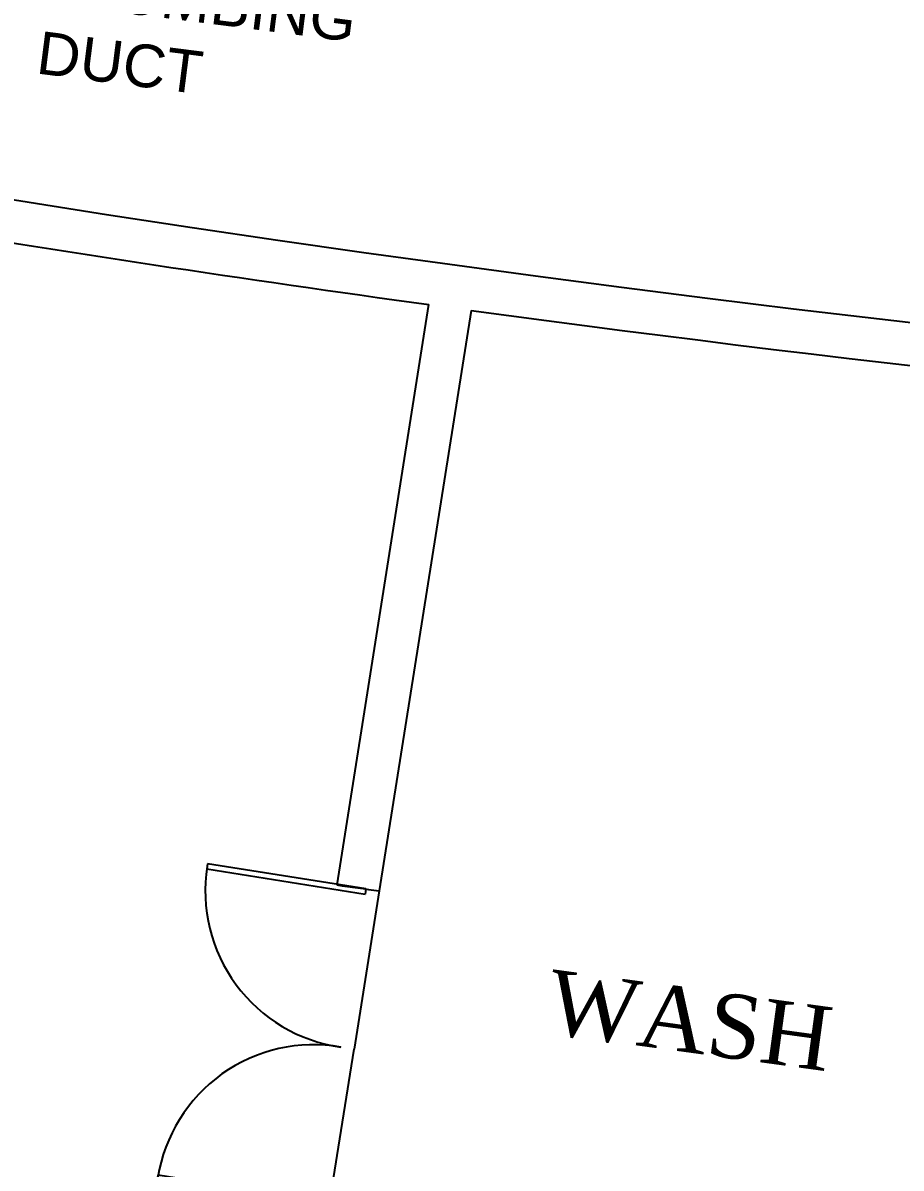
# Model space of a CAD drawing. Header units: metres. Extents: x 159409 to 239023, y 50504 to 95165.
# Drawn here: x 174239 to 174650, y 80456 to 80992 of the extents above; entities that cross this region are included whole.
import ezdxf

# ---------------------------------------------------------------- set-up
doc = ezdxf.new("R2010")
doc.units = ezdxf.units.M
doc.header["$MEASUREMENT"] = 0
doc.layers.add('_Annotations', color=1, linetype='Continuous', lineweight=25)
doc.layers.add('TEXT', color=3, linetype='Continuous')
doc.styles.add('DIM', font='times.ttf', dxfattribs={"height": 0.3})
doc.styles.add('Standard 360', font='arial.ttf')

# ---------------------------------------------------------------- blocks, each defined once
blk = doc.blocks.new('RYTRTRTRTRT')
at = {"color": 8}
for p, q in [((42.5178, 61.1535), (42.5178, 61.7535)), ((42.5178, 61.7535), (42.5378, 61.7535)), ((42.5378, 61.7535), (42.5378, 61.1535)), ((43.7178, 61.7535), (43.6978, 61.7535)), ((43.6978, 61.7535), (43.6978, 61.1535)), ((43.7178, 61.1535), (43.7178, 61.7535)), ((42.5178, 61.1535), (42.5378, 61.1535)), ((43.7178, 61.1535), (43.6978, 61.1535)), ((42.5178, 61.1035), (43.1178, 61.1035)), ((43.7178, 61.1035), (43.1178, 61.1035))]:
    blk.add_line(p, q, dxfattribs=at)
for centre, start, end in [((42.5278, 61.1634), 359.0371, 90), ((43.7078, 61.1634), 90, 180.9629)]:
    blk.add_arc(centre, 0.5901, start, end, dxfattribs=at)

msp = doc.modelspace()

# ---------------------------------------------------------------- linework, layer by layer
at = {"color": 0, "ltscale": 10}
for p, q in [((174428.791, 80860.521, -4.392), (174385.777, 80588.852, -4.392)), ((174448.61, 80857.803, -4.392), (174405.595, 80586.124, -4.392))]:
    msp.add_line(p, q, dxfattribs=at)
for radius, start, end in [(10088.5, 255.2456003, 284.7551355), (10108.5, 260.6628696, 262.1366488), (10108.5, 262.2500349, 275.1825684), (10383.5, 262.10662, 262.2170019)]:
    msp.add_arc((175811.745, 90873.972, -4.392), radius, start, end, dxfattribs=at)

# ---------------------------------------------------------------- block references
at = {"color": 4, "xscale": 125.0000000000019, "yscale": 125.0000000000019, "zscale": 125.0000000000019, "rotation": 81.00295898213896}
msp.add_blockref('RYTRTRTRTRT', (181094.958, 73994.169, -4.392), dxfattribs=at)

# ---------------------------------------------------------------- texts
at = {"layer": '_Annotations', "insert": (174251.343, 81021.677, -4.787), "char_height": 8.45393, "attachment_point": 1, "rotation": 352.72238, "style": 'Standard 360'}
msp.add_mtext('{\\H2.3658x;PLUMBING \\PDUCT}', dxfattribs=at)
at = {"layer": 'TEXT', "lineweight": -2, "ltscale": 2, "insert": (174482.808, 80518.968, -1535693.007), "char_height": 30, "width": 355.21968, "attachment_point": 7, "rotation": 352.23009, "style": 'DIM'}
msp.add_mtext('{\\C3;WASH}', dxfattribs=at)

doc.saveas('drawing.dxf')
